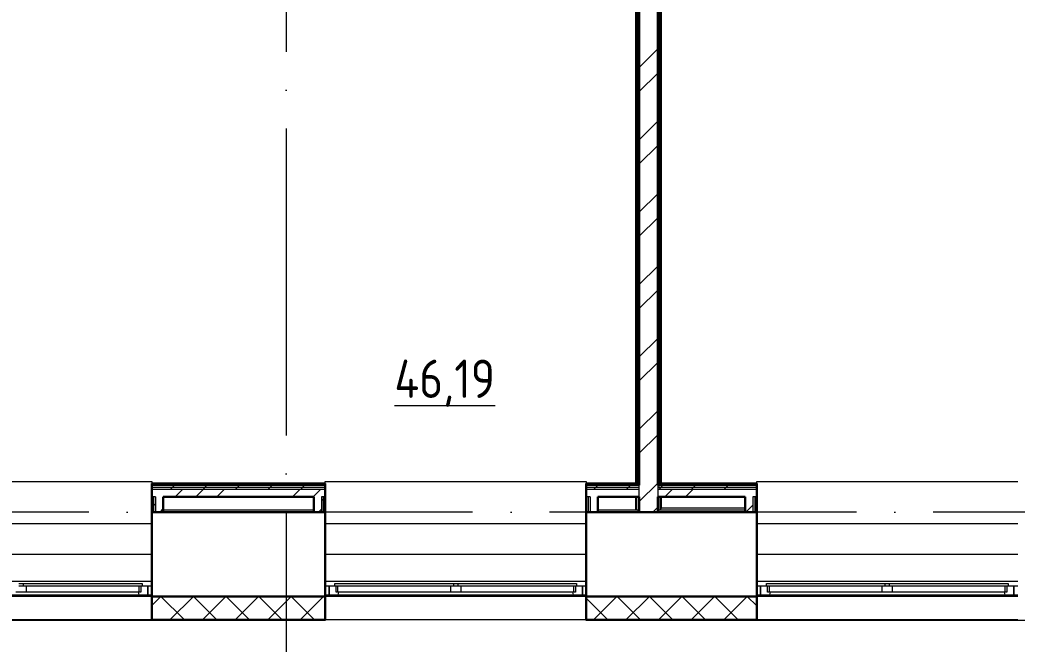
# Model space of a CAD drawing. Header units: millimetres. Extents: x -325553 to 627452, y -28539 to 738858.
# Drawn here: x 105833 to 112327, y 418419 to 422485 of the extents above; entities that cross this region are included whole.
import ezdxf

# ---------------------------------------------------------------- set-up
doc = ezdxf.new("R2010")
doc.units = ezdxf.units.MM
doc.linetypes.add('ADSK_Линия сетки', pattern=[25, 20, -2.5, 0, -2.5])
for name, color, linetype, lineweight in [('_ Окна', 7, 'Continuous', 9), ('Марки помещений', 252, 'Continuous', 20), ('Ограждение', 252, 'Continuous', 9), ('Окна', 252, 'Continuous', 9), ('Оси', 252, 'Continuous', 9), ('Стены внутренние', 7, 'Continuous', 18), ('Стены наружные', 7, 'Continuous', 18), ('Стены штриховка', 7, 'Continuous', 9)]:
    doc.layers.add(name, color=color, linetype=linetype, lineweight=lineweight)
doc.styles.add('GOST Common_2', font='', dxfattribs={"width": 0.9, "height": 250})
doc.styles.get('GOST Common_2').set_extended_font_data('GOST type B')

# ---------------------------------------------------------------- blocks, each defined once
blk = doc.blocks.new('2 этаж')
at = {"layer": '_ Окна', "color": 251, "lineweight": 18, "true_color": 0x636466}
for p, q in [((105880, -19121.3), (105880, -19162.3)), ((105926, -19121.3), (105888, -19121.3)), ((105926, -19179.3), (105926, -19121.3)), ((107144, -19121.3), (107106, -19121.3)), ((107106, -19121.3), (107106, -19179.3)), ((107152, -19162.3), (107152, -19121.3)), ((108710, -19121.3), (108710, -19162.3)), ((108756, -19121.3), (108718, -19121.3)), ((108756, -19179.3), (108756, -19121.3)), ((109954, -19121.3), (109916, -19121.3)), ((109916, -19121.3), (109916, -19179.3)), ((109962, -19162.3), (109962, -19121.3)), ((111520, -19121.3), (111520, -19162.3)), ((111566, -19121.3), (111528, -19121.3)), ((111566, -19179.3), (111566, -19121.3)), ((105862, -19162.3), (105866.6, -19179.3)), ((105866.6, -19179.3), (105926, -19179.3)), ((105880, -19162.3), (105868, -19162.3)), ((107106, -19179.3), (107165.5, -19179.3)), ((107164, -19162.3), (107152, -19162.3)), ((107165.5, -19179.3), (107170, -19162.3)), ((108692, -19162.3), (108696.6, -19179.3)), ((108696.6, -19179.3), (108756, -19179.3)), ((108710, -19162.3), (108698, -19162.3)), ((109916, -19179.3), (109975.5, -19179.3)), ((109974, -19162.3), (109962, -19162.3)), ((109975.5, -19179.3), (109980, -19162.3)), ((111502, -19162.3), (111506.6, -19179.3)), ((111506.6, -19179.3), (111566, -19179.3)), ((111520, -19162.3), (111508, -19162.3))]:
    blk.add_line(p, q, dxfattribs=at)
at = {"layer": '_ Окна', "color": 251, "true_color": 0x636466}
for p, q in [((105951, -19121.3), (105926, -19121.3)), ((105926, -19121.3), (105926, -19179.3)), ((107106, -19121.3), (107081, -19121.3)), ((107106, -19179.3), (107106, -19121.3)), ((108781, -19121.3), (108756, -19121.3)), ((108756, -19121.3), (108756, -19179.3)), ((109916, -19121.3), (109891, -19121.3)), ((109916, -19179.3), (109916, -19121.3)), ((111591, -19121.3), (111566, -19121.3)), ((111566, -19121.3), (111566, -19179.3)), ((105926, -19179.3), (105951, -19179.3)), ((107081, -19179.3), (107106, -19179.3)), ((108756, -19179.3), (108781, -19179.3)), ((109891, -19179.3), (109916, -19179.3)), ((111566, -19179.3), (111591, -19179.3))]:
    blk.add_line(p, q, dxfattribs=at)
at = {"layer": 'Ограждение', "color": 251, "true_color": 0x636466}
for p, q in [((109101, -12984.3), (109101, -18454.3)), ((109271, -18454.3), (109271, -13594.3)), ((104251, -18439.3), (105951, -18439.3)), ((105951, -18439.3), (105951, -18454.3)), ((107081, -18454.3), (107081, -18439.3)), ((107081, -18439.3), (108781, -18439.3)), ((108781, -18439.3), (108781, -18454.3)), ((109891, -18454.3), (109891, -18439.3)), ((109891, -18439.3), (111591, -18439.3)), ((109101, -18539.3), (109101, -18624.3)), ((109111, -18624.3), (109111, -18539.3)), ((109261, -18539.3), (109261, -18624.3)), ((109271, -18614.3), (109271, -18539.3)), ((109271, -18614.3), (109261, -18624.3)), ((109816, -18614.3), (109271, -18614.3)), ((104251, -18714.3), (105951, -18714.3)), ((107081, -18714.3), (108781, -18714.3)), ((109891, -18714.3), (111591, -18714.3)), ((104251, -18914.3), (105951, -18914.3)), ((107081, -18914.3), (108781, -18914.3)), ((109891, -18914.3), (111591, -18914.3)), ((104251, -19089.3), (105951, -19089.3)), ((107081, -19089.3), (108781, -19089.3)), ((109891, -19089.3), (111591, -19089.3))]:
    blk.add_line(p, q, dxfattribs=at)
at = {"layer": 'Окна', "color": 251, "true_color": 0x636466}
for p, q in [((105086, -19104.3), (105116, -19104.3)), ((105116, -19121.3), (105086, -19121.3)), ((105116, -19104.3), (105888, -19104.3)), ((105116, -19121.3), (105116, -19104.3)), ((105888, -19121.3), (105116, -19121.3)), ((105136, -19162.3), (105136, -19121.3)), ((105868, -19121.3), (105868, -19162.3)), ((105888, -19104.3), (105888, -19121.3)), ((107144, -19104.3), (107916, -19104.3)), ((107144, -19121.3), (107144, -19104.3)), ((107916, -19121.3), (107144, -19121.3)), ((107164, -19162.3), (107164, -19121.3)), ((107896, -19121.3), (107896, -19162.3)), ((107916, -19104.3), (107946, -19104.3)), ((107916, -19104.3), (107916, -19121.3)), ((107946, -19121.3), (107916, -19121.3)), ((107946, -19104.3), (108718, -19104.3)), ((107946, -19121.3), (107946, -19104.3)), ((108718, -19121.3), (107946, -19121.3)), ((107966, -19162.3), (107966, -19121.3)), ((108698, -19121.3), (108698, -19162.3)), ((108718, -19104.3), (108718, -19121.3)), ((109954, -19104.3), (110726, -19104.3)), ((109954, -19121.3), (109954, -19104.3)), ((110726, -19121.3), (109954, -19121.3)), ((109974, -19162.3), (109974, -19121.3)), ((110706, -19121.3), (110706, -19162.3)), ((110726, -19104.3), (110756, -19104.3)), ((110726, -19104.3), (110726, -19121.3)), ((110756, -19121.3), (110726, -19121.3)), ((110756, -19104.3), (111528, -19104.3)), ((110756, -19121.3), (110756, -19104.3)), ((111528, -19121.3), (110756, -19121.3)), ((110776, -19162.3), (110776, -19121.3)), ((111508, -19121.3), (111508, -19162.3)), ((111528, -19104.3), (111528, -19121.3)), ((104335.5, -19179.3), (105866.6, -19179.3)), ((105136, -19162.3), (105066, -19162.3)), ((105868, -19162.3), (105136, -19162.3)), ((107896, -19162.3), (107164, -19162.3)), ((107165.5, -19179.3), (108696.6, -19179.3)), ((107966, -19162.3), (107896, -19162.3)), ((108698, -19162.3), (107966, -19162.3)), ((110706, -19162.3), (109974, -19162.3)), ((109975.5, -19179.3), (111506.6, -19179.3)), ((110776, -19162.3), (110706, -19162.3)), ((111508, -19162.3), (110776, -19162.3))]:
    blk.add_line(p, q, dxfattribs=at)
at = {"layer": 'Оси', "color": 251, "linetype": 'ADSK_Линия сетки', "ltscale": 100, "true_color": 0x636466}
for p, q in [((106826, -1139.3), (106826, -32265.4)), ((170543.3, -18639.3), (93603.7, -18639.3))]:
    blk.add_line(p, q, dxfattribs=at)
at = {"layer": 'Стены внутренние', "color": 251, "lineweight": 30, "true_color": 0x636466}
for p, q in [((105951, -18639.3), (105951, -19341.3)), ((107006, -18639.3), (106026, -18639.3)), ((107081, -19341.3), (107081, -18639.3)), ((108781, -18639.3), (108781, -19341.3)), ((109126, -18639.3), (108856, -18639.3)), ((109816, -18639.3), (109246, -18639.3)), ((109891, -19341.3), (109891, -18639.3)), ((105951, -19189.3), (107081, -19189.3)), ((108781, -19189.3), (109891, -19189.3)), ((105951, -19341.3), (107081, -19341.3)), ((108781, -19341.3), (109891, -19341.3))]:
    blk.add_line(p, q, dxfattribs=at)
at = {"layer": 'Стены внутренние', "color": 251, "true_color": 0x636466}
for p, q in [((105951, -19189.3), (104251, -19189.3)), ((108781, -19189.3), (107081, -19189.3)), ((111591, -19189.3), (109891, -19189.3)), ((105951, -19341.3), (104251, -19341.3)), ((108781, -19341.3), (107081, -19341.3)), ((111591, -19341.3), (109891, -19341.3))]:
    blk.add_line(p, q, dxfattribs=at)
at = {"layer": 'Стены внутренние', "color": 251, "linetype": 'Continuous', "lineweight": 9, "true_color": 0x636466}
for p, q in [((105951, -19248), (106009.8, -19189.3)), ((106161.3, -19339.3), (106011.3, -19189.3)), ((106071.9, -19339.3), (106221.9, -19189.3)), ((106373.5, -19339.3), (106223.5, -19189.3)), ((106284, -19339.3), (106434, -19189.3)), ((106585.6, -19339.3), (106435.6, -19189.3)), ((106496.2, -19339.3), (106646.2, -19189.3)), ((106797.7, -19339.3), (106647.7, -19189.3)), ((106708.3, -19339.3), (106858.3, -19189.3)), ((107009.9, -19339.3), (106859.9, -19189.3)), ((106920.4, -19339.3), (107070.4, -19189.3)), ((107081, -19198.3), (107072, -19189.3)), ((108919.1, -19339.3), (108781, -19201.2)), ((108829.6, -19339.3), (108979.6, -19189.3)), ((109131.2, -19339.3), (108981.2, -19189.3)), ((109041.7, -19339.3), (109191.7, -19189.3)), ((109343.3, -19339.3), (109193.3, -19189.3)), ((109253.9, -19339.3), (109403.9, -19189.3)), ((109555.5, -19339.3), (109405.5, -19189.3)), ((109466, -19339.3), (109616, -19189.3)), ((109767.6, -19339.3), (109617.6, -19189.3)), ((109678.1, -19339.3), (109828.1, -19189.3)), ((109891, -19250.5), (109829.7, -19189.3)), ((108977.4, -19341.3), (108976.3, -19339.3)), ((109329.4, -19341.3), (109328.2, -19339.3)), ((109543.3, -19339.3), (109542.2, -19341.3))]:
    blk.add_line(p, q, dxfattribs=at)
at = {"layer": 'Стены наружные', "color": 251, "lineweight": 30, "true_color": 0x636466}
for p, q in [((109106, -12704.3), (109106, -18454.3)), ((109111, -18459.3), (109111, -12699.3)), ((109126, -12684.3), (109126, -18464.3)), ((109246, -18464.3), (109246, -13004.3)), ((109266, -18454.3), (109266, -13034.3)), ((107081, -18454.3), (105951, -18454.3)), ((105951, -18454.3), (105951, -18459.3)), ((105951, -18459.3), (105951, -18639.3)), ((107081, -18459.3), (107081, -18454.3)), ((107081, -18639.3), (107081, -18459.3)), ((109106, -18454.3), (108781, -18454.3)), ((108781, -18454.3), (108781, -18459.3)), ((108781, -18459.3), (108781, -18639.3)), ((109111, -18459.3), (109106, -18459.3)), ((109106, -18459.3), (109111, -18459.3)), ((109246, -18464.3), (109261, -18464.3)), ((109266, -18459.3), (109261, -18459.3)), ((109261, -18459.3), (109266, -18459.3)), ((109891, -18454.3), (109266, -18454.3)), ((109891, -18459.3), (109891, -18454.3)), ((109891, -18639.3), (109891, -18459.3)), ((106026, -18539.3), (107006, -18539.3)), ((106026, -18639.3), (106026, -18539.3)), ((107006, -18539.3), (107006, -18639.3)), ((108856, -18539.3), (109126, -18539.3)), ((108856, -18639.3), (108856, -18539.3)), ((109126, -18539.3), (109126, -18639.3)), ((109246, -18639.3), (109246, -18539.3)), ((109246, -18539.3), (109816, -18539.3)), ((109816, -18539.3), (109816, -18639.3)), ((105951, -18639.3), (106026, -18639.3)), ((107006, -18639.3), (107081, -18639.3)), ((108781, -18639.3), (108856, -18639.3)), ((109126, -18639.3), (109246, -18639.3)), ((109816, -18639.3), (109891, -18639.3))]:
    blk.add_line(p, q, dxfattribs=at)
at = {"layer": 'Стены наружные', "color": 251, "linetype": 'Continuous', "lineweight": 9, "true_color": 0x636466}
for p, q in [((109106, -15456.6), (109111, -15451.6)), ((109261, -15443), (109266, -15438)), ((109246, -15528.7), (109261, -15513.7)), ((109261, -15513.7), (109266, -15508.7)), ((109106, -15527.3), (109111, -15522.3)), ((109261, -15584.5), (109266, -15579.5)), ((109106, -15598), (109111, -15593)), ((109126, -15742.1), (109246, -15622.1)), ((109261, -15655.2), (109266, -15650.2)), ((109106, -15668.7), (109111, -15663.7)), ((109106, -15739.5), (109111, -15734.5)), ((109126, -15899.2), (109246, -15779.2)), ((109261, -15725.9), (109266, -15720.9)), ((109106, -15810.2), (109111, -15805.2)), ((109261, -15796.6), (109266, -15791.6)), ((109106, -15880.9), (109111, -15875.9)), ((109261, -15867.3), (109266, -15862.3)), ((109106, -15951.6), (109111, -15946.6)), ((109246, -15953), (109261, -15938)), ((109261, -15938), (109266, -15933)), ((109106, -16022.3), (109111, -16017.3)), ((109261, -16008.7), (109266, -16003.7)), ((109106, -16093), (109111, -16088)), ((109126, -16213.5), (109246, -16093.5)), ((109261, -16079.4), (109266, -16074.4)), ((109106, -16163.7), (109111, -16158.7)), ((109261, -16150.1), (109266, -16145.1)), ((109106, -16234.4), (109111, -16229.4)), ((109261, -16220.9), (109266, -16215.9)), ((109126, -16370.7), (109246, -16250.7)), ((109261, -16291.6), (109266, -16286.6)), ((109106, -16305.1), (109111, -16300.1)), ((109246, -16377.3), (109261, -16362.3)), ((109261, -16362.3), (109266, -16357.3)), ((109106, -16375.9), (109111, -16370.9)), ((109261, -16433), (109266, -16428)), ((109106, -16446.6), (109111, -16441.6)), ((109106, -16517.3), (109111, -16512.3)), ((109261, -16503.7), (109266, -16498.7)), ((109106, -16588), (109111, -16583)), ((109126, -16685), (109246, -16565)), ((109261, -16574.4), (109266, -16569.4)), ((109106, -16658.7), (109111, -16653.7)), ((109261, -16645.1), (109266, -16640.1)), ((109106, -16729.4), (109111, -16724.4)), ((109126, -16842.2), (109246, -16722.2)), ((109261, -16715.8), (109266, -16710.8)), ((109106, -16800.1), (109111, -16795.1)), ((109246, -16801.5), (109261, -16786.5)), ((109261, -16786.5), (109266, -16781.5)), ((109106, -16870.8), (109111, -16865.8)), ((109261, -16857.2), (109266, -16852.2)), ((109106, -16941.5), (109111, -16936.5)), ((109261, -16928), (109266, -16923)), ((109106, -17012.2), (109111, -17007.2)), ((109261, -16998.7), (109266, -16993.7)), ((109106, -17083), (109111, -17078)), ((109126, -17156.5), (109246, -17036.5)), ((109261, -17069.4), (109266, -17064.4)), ((109261, -17140.1), (109266, -17135.1)), ((109106, -17153.7), (109111, -17148.7)), ((109126, -17313.6), (109246, -17193.6)), ((109261, -17210.8), (109266, -17205.8)), ((109106, -17224.4), (109111, -17219.4)), ((109246, -17225.8), (109261, -17210.8)), ((109106, -17295.1), (109111, -17290.1)), ((109261, -17281.5), (109266, -17276.5)), ((109106, -17365.8), (109111, -17360.8)), ((109261, -17352.2), (109266, -17347.2)), ((109106, -17436.5), (109111, -17431.5)), ((109261, -17422.9), (109266, -17417.9)), ((109106, -17507.2), (109111, -17502.2)), ((109126, -17627.9), (109246, -17507.9)), ((109261, -17493.6), (109266, -17488.6)), ((109106, -17577.9), (109111, -17572.9)), ((109261, -17564.4), (109266, -17559.4)), ((109106, -17648.6), (109111, -17643.6)), ((109246, -17650.1), (109261, -17635.1)), ((109261, -17635.1), (109266, -17630.1)), ((109106, -17719.4), (109111, -17714.4)), ((109126, -17785.1), (109246, -17665.1)), ((109261, -17705.8), (109266, -17700.8)), ((109106, -17790.1), (109111, -17785.1)), ((109261, -17776.5), (109266, -17771.5)), ((109106, -17860.8), (109111, -17855.8)), ((109261, -17847.2), (109266, -17842.2)), ((109261, -17917.9), (109266, -17912.9)), ((109106, -17931.5), (109111, -17926.5)), ((109126, -18099.4), (109246, -17979.4)), ((109261, -17988.6), (109266, -17983.6)), ((109106, -18002.2), (109111, -17997.2)), ((109106, -18072.9), (109111, -18067.9)), ((109246, -18074.3), (109261, -18059.3)), ((109261, -18059.3), (109266, -18054.3)), ((109106, -18143.6), (109111, -18138.6)), ((109126, -18256.6), (109246, -18136.6)), ((109261, -18130), (109266, -18125)), ((109106, -18214.3), (109111, -18209.3)), ((109261, -18200.8), (109266, -18195.8)), ((109106, -18285), (109111, -18280)), ((109261, -18271.5), (109266, -18266.5)), ((109106, -18355.8), (109111, -18350.8)), ((109261, -18342.2), (109266, -18337.2)), ((109106, -18426.5), (109111, -18421.5)), ((109261, -18412.9), (109266, -18407.9)), ((105961.9, -18459.3), (105966.9, -18454.3)), ((106032.7, -18459.3), (106037.7, -18454.3)), ((106073.4, -18489.3), (106085.9, -18476.8)), ((106085.9, -18476.8), (106098.4, -18464.3)), ((106103.4, -18459.3), (106108.4, -18454.3)), ((106104.1, -18539.3), (106154.1, -18489.3)), ((106174.1, -18459.3), (106179.1, -18454.3)), ((106239, -18539.3), (106289, -18489.3)), ((106244.8, -18459.3), (106249.8, -18454.3)), ((106285.5, -18489.3), (106298, -18476.8)), ((106298, -18476.8), (106310.5, -18464.3)), ((106310.5, -18464.3), (106315.5, -18459.3)), ((106315.5, -18459.3), (106320.5, -18454.3)), ((106374, -18539.3), (106424, -18489.3)), ((106386.2, -18459.3), (106391.2, -18454.3)), ((106456.9, -18459.3), (106461.9, -18454.3)), ((106497.6, -18489.3), (106510.1, -18476.8)), ((106510.1, -18476.8), (106522.6, -18464.3)), ((106527.6, -18459.3), (106532.6, -18454.3)), ((106598.3, -18459.3), (106603.3, -18454.3)), ((106669.1, -18459.3), (106674.1, -18454.3)), ((106709.8, -18489.3), (106722.3, -18476.8)), ((106722.3, -18476.8), (106734.8, -18464.3)), ((106734.8, -18464.3), (106739.8, -18459.3)), ((106739.8, -18459.3), (106744.8, -18454.3)), ((106810.5, -18459.3), (106815.5, -18454.3)), ((106867.4, -18539.3), (106917.4, -18489.3)), ((106881.2, -18459.3), (106886.2, -18454.3)), ((106921.9, -18489.3), (106934.4, -18476.8)), ((106934.4, -18476.8), (106946.9, -18464.3)), ((106951.9, -18459.3), (106956.9, -18454.3)), ((107002.4, -18539.3), (107052.4, -18489.3)), ((107022.6, -18459.3), (107027.6, -18454.3)), ((108790.4, -18459.3), (108795.4, -18454.3)), ((108831.1, -18489.3), (108843.6, -18476.8)), ((108843.6, -18476.8), (108856.1, -18464.3)), ((108856.1, -18464.3), (108861.1, -18459.3)), ((108861.1, -18459.3), (108866.1, -18454.3)), ((108931.8, -18459.3), (108936.8, -18454.3)), ((109002.5, -18459.3), (109007.5, -18454.3)), ((109043.2, -18489.3), (109055.7, -18476.8)), ((109055.7, -18476.8), (109068.2, -18464.3)), ((109073.2, -18459.3), (109078.2, -18454.3)), ((109126, -18570.9), (109246, -18450.9)), ((109255.3, -18489.3), (109267.8, -18476.8)), ((109267.8, -18476.8), (109280.3, -18464.3)), ((109280.3, -18464.3), (109285.3, -18459.3)), ((109285.3, -18459.3), (109290.3, -18454.3)), ((109292.3, -18539.3), (109342.3, -18489.3)), ((109356.1, -18459.3), (109361.1, -18454.3)), ((109426.8, -18459.3), (109431.8, -18454.3)), ((109427.3, -18539.3), (109477.3, -18489.3)), ((109467.5, -18489.3), (109480, -18476.8)), ((109480, -18476.8), (109492.5, -18464.3)), ((109497.5, -18459.3), (109502.5, -18454.3)), ((109568.2, -18459.3), (109573.2, -18454.3)), ((109638.9, -18459.3), (109643.9, -18454.3)), ((109679.6, -18489.3), (109692.1, -18476.8)), ((109692.1, -18476.8), (109704.6, -18464.3)), ((109704.6, -18464.3), (109709.6, -18459.3)), ((109709.6, -18459.3), (109714.6, -18454.3)), ((109780.3, -18459.3), (109785.3, -18454.3)), ((109851, -18459.3), (109856, -18454.3)), ((107056, -18567.3), (107068.5, -18554.8)), ((107068.5, -18554.8), (107081, -18542.3)), ((108781, -18539.3), (108781.1, -18539.3)), ((105951, -18611.6), (105963.5, -18599.1)), ((105963.5, -18599.1), (105976, -18586.6)), ((106004.1, -18639.3), (106026, -18617.3)), ((107037.3, -18639.3), (107056, -18620.5)), ((109214.8, -18639.3), (109246, -18608)), ((109820.7, -18639.3), (109866, -18594))]:
    blk.add_line(p, q, dxfattribs=at)
at = {"layer": 'Стены наружные', "color": 251, "true_color": 0x636466}
for p, q in [((106026, -18624.3), (107006, -18624.3)), ((108856, -18624.3), (109118.5, -18624.3)), ((109118.5, -18639.3), (109118.5, -18624.3)), ((109253.5, -18624.3), (109816, -18624.3)), ((109253.5, -18639.3), (109253.5, -18624.3)), ((106504.9, -19346.3), (103676, -19346.3)), ((104251, -19341.3), (105951, -19341.3)), ((105951, -19346.3), (105951, -19341.3)), ((106504.9, -19346.3), (106504.9, -19341.3)), ((106516, -19346.3), (106516, -19341.3)), ((107081, -19346.3), (106516, -19346.3)), ((107081, -19341.3), (107081, -19346.3)), ((108781, -19346.3), (108781, -19341.3)), ((109336, -19346.3), (108781, -19346.3)), ((109336, -19346.3), (109336, -19341.3)), ((109344, -19346.3), (109344, -19341.3)), ((112136, -19346.3), (109344, -19346.3)), ((109891, -19341.3), (109891, -19346.3))]:
    blk.add_line(p, q, dxfattribs=at)
at = {"layer": 'Стены штриховка', "color": 251, "true_color": 0x636466}
for p, q in [((109261, -18459.3), (109261, -13004.3)), ((107081, -18459.3), (105951, -18459.3)), ((105951, -18459.3), (107081, -18459.3)), ((105951, -18464.3), (107081, -18464.3)), ((105951, -18476.8), (107081, -18476.8)), ((105951, -18489.3), (107081, -18489.3)), ((109106, -18459.3), (108781, -18459.3)), ((108781, -18459.3), (109106, -18459.3)), ((108781, -18464.3), (109126, -18464.3)), ((108781, -18476.8), (109126, -18476.8)), ((108781, -18489.3), (109126, -18489.3)), ((109111, -18459.3), (109126, -18459.3)), ((109126, -18539.3), (109126, -18464.3)), ((109246, -18464.3), (109246, -18539.3)), ((109246, -18476.8), (109891, -18476.8)), ((109246, -18489.3), (109891, -18489.3)), ((109261, -18464.3), (109891, -18464.3)), ((109891, -18459.3), (109266, -18459.3)), ((109266, -18459.3), (109891, -18459.3)), ((105976, -18539.3), (105951, -18539.3)), ((105963.5, -18539.3), (105963.5, -18639.3)), ((105976, -18539.3), (105976, -18639.3)), ((107081, -18539.3), (107056, -18539.3)), ((107056, -18539.3), (107056, -18639.3)), ((107068.5, -18539.3), (107068.5, -18639.3)), ((108806, -18539.3), (108781, -18539.3)), ((108793.5, -18539.3), (108793.5, -18639.3)), ((108806, -18539.3), (108806, -18639.3)), ((109891, -18539.3), (109866, -18539.3)), ((109866, -18539.3), (109866, -18639.3)), ((109878.5, -18539.3), (109878.5, -18639.3)), ((105953, -19265.3), (105951, -19265.3)), ((105953, -19265.3), (105953, -19339.3)), ((107081, -19265.3), (107079, -19265.3)), ((107079, -19339.3), (107079, -19265.3)), ((108783, -19265.3), (108781, -19265.3)), ((108783, -19265.3), (108783, -19339.3)), ((109891, -19265.3), (109889, -19265.3)), ((109889, -19339.3), (109889, -19265.3)), ((105953, -19339.3), (107079, -19339.3)), ((108783, -19339.3), (109889, -19339.3))]:
    blk.add_line(p, q, dxfattribs=at)
at = {"layer": 'Марки помещений', "color": 251, "true_color": 0x636466, "style": 'GOST Common_2', "width": 0.9}
blk.add_text('%%U46,19', height=250, dxfattribs=at).set_placement((107531.4, -17895.9))

msp = doc.modelspace()

# ---------------------------------------------------------------- block references
msp.add_blockref('2 этаж', (740.6, 437918.3))

doc.saveas('drawing.dxf')
